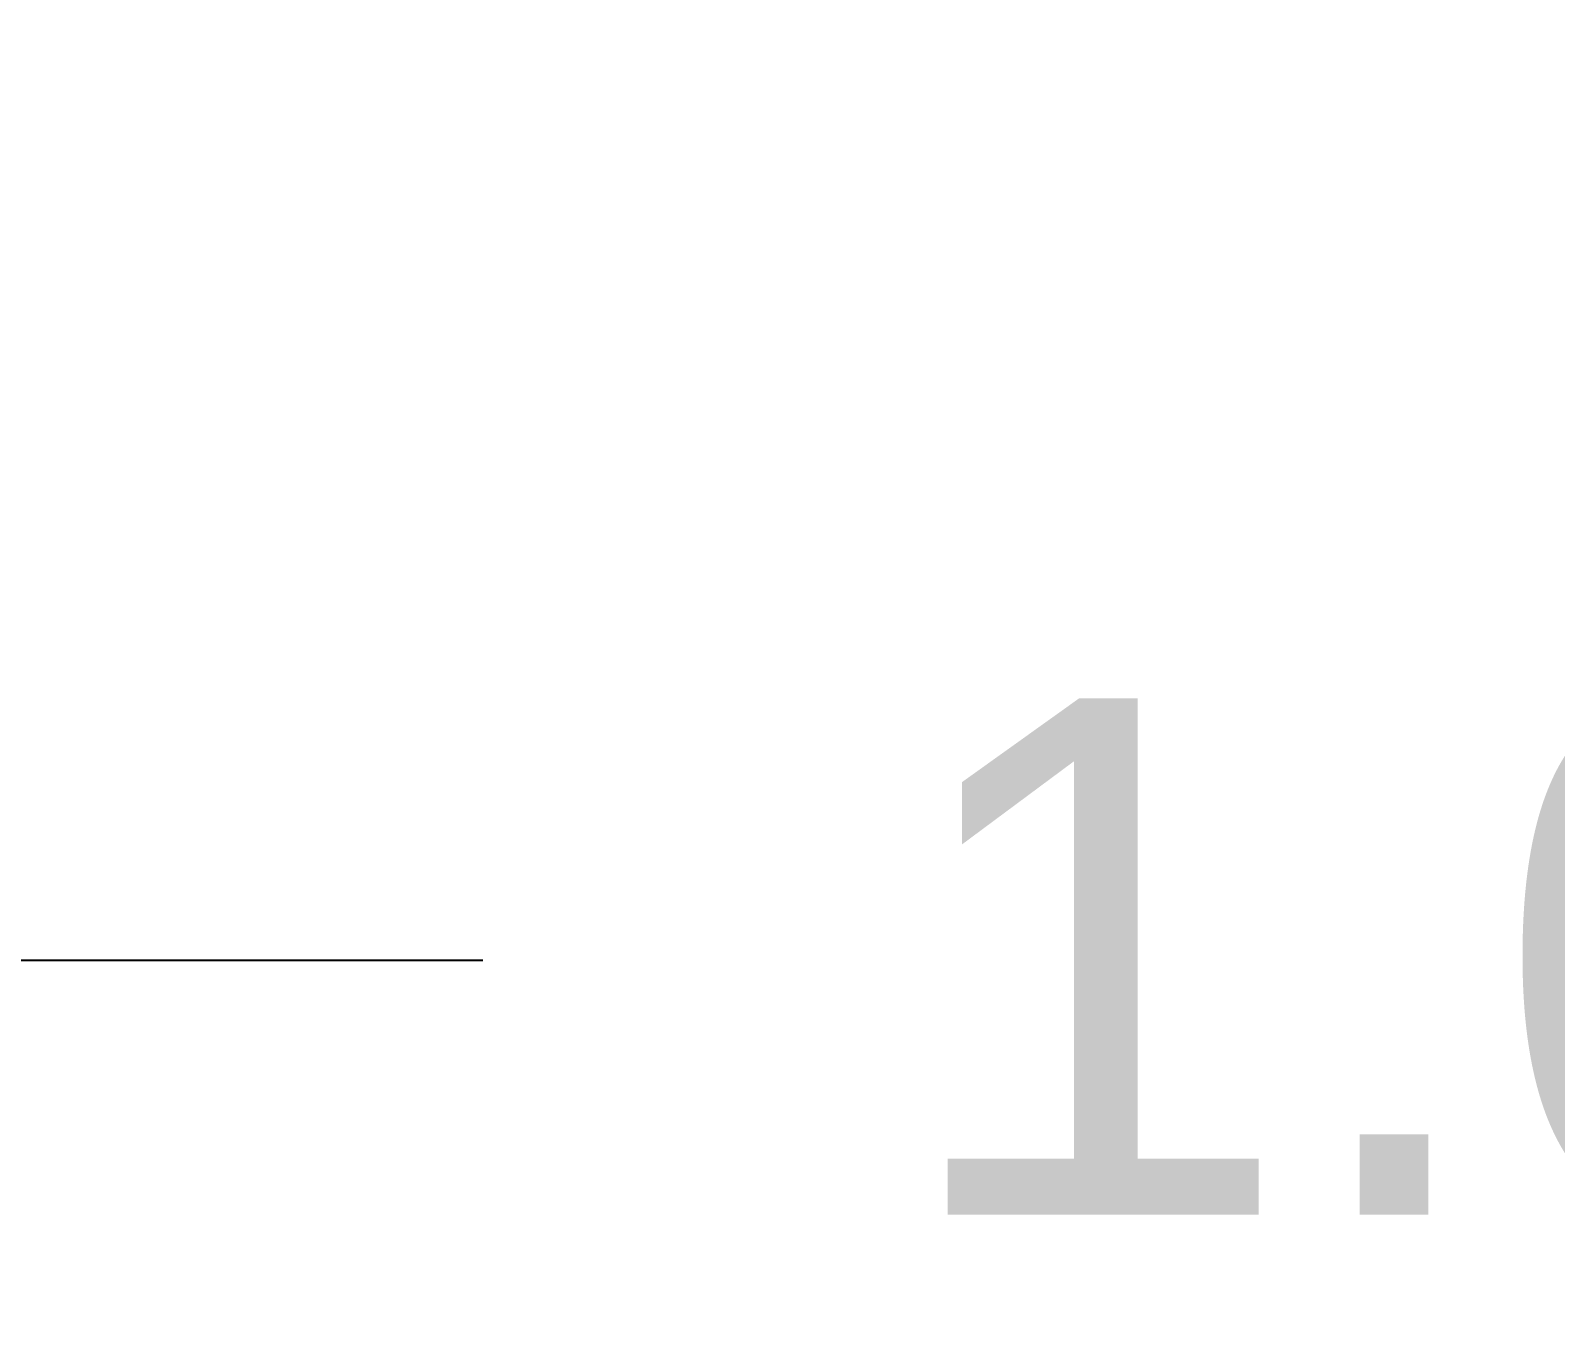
# Model space of a CAD drawing. Header units: inches. Extents: x 16.4 to 39.1, y 11.1 to 26.9.
# Drawn here: x 23.7406 to 24.0359, y 21.7478 to 21.998 of the extents above; entities that cross this region are included whole.
import ezdxf

# ---------------------------------------------------------------- set-up
doc = ezdxf.new("R2010")
doc.units = ezdxf.units.IN
doc.header["$MEASUREMENT"] = 0
doc.styles.get("Standard").update_dxf_attribs({"font": 'arial.ttf'})
doc.dimstyles.get("Standard").update_dxf_attribs({"dimtxt": 0.1, "dimasz": 0.18, "dimexe": 0.18, "dimexo": 0.0625, "dimgap": 0.09, "dimtad": 0, "dimtoh": 1, "dimdec": 4, "dimzin": 0, "dimdsep": 46, "dimtxsty": 'Standard', "dimblk": 'OBLIQUE', "dimcen": 0.09, "dimadec": 0, "dimazin": 0, "dimtfac": 1, "dimtdec": 4, "dimtofl": 0, "dimtmove": 0, "dimatfit": 3, "dimldrblk": 'OBLIQUE', "dimfxl": 1, "dimtolj": 1, "dimtzin": 0, "dimarcsym": 0})

# ---------------------------------------------------------------- blocks, each defined once
blk = doc.blocks.new('_Oblique')
at = {"color": 0, "linetype": 'ByBlock', "lineweight": -2}
blk.add_line((-0.5, -0.5), (0.5, 0.5), dxfattribs=at)
blk = doc.blocks.new('*D9')
at = {"color": 0, "lineweight": -2, "transparency": 16777216}
for p, q in [((23.57372089834188, 21.65286612623309), (23.57372089834188, 21.99798760459348)), ((24.66858138481717, 21.65286612623309), (24.66858138481717, 21.99798760459348)), ((23.57372089834188, 21.81798760459348), (23.82818388373505, 21.81798760459348)), ((24.66858138481717, 21.81798760459348), (24.41411839942399, 21.81798760459348))]:
    blk.add_line(p, q, dxfattribs=at)
at = {"layer": 'Defpoints', "color": 0, "lineweight": 9, "transparency": 16777216}
for p in [(24.66858138481717, 21.81798760459348), (23.57372089834188, 21.59036612623309), (24.66858138481717, 21.59036612623309)]:
    blk.add_point(p, dxfattribs=at)
at = {"color": 0, "lineweight": -2, "transparency": 16777216, "xscale": 0.18, "yscale": 0.18, "zscale": 0.18, "rotation": 180}
blk.add_blockref('_Oblique', (23.57372089834188, 21.81798760459348), dxfattribs=at)
at = {"color": 0, "lineweight": -2, "transparency": 16777216, "xscale": 0.18, "yscale": 0.18, "zscale": 0.18}
blk.add_blockref('_Oblique', (24.66858138481717, 21.81798760459348), dxfattribs=at)
at = {"color": 0, "lineweight": 9, "transparency": 16777216, "insert": (24.12115114157952, 21.81798760459348), "char_height": 0.1, "attachment_point": 5}
blk.add_mtext('\\A1;1.0949', dxfattribs=at)

msp = doc.modelspace()

# ---------------------------------------------------------------- dimensions: what is measured, and where the dimension line sits
at = {"color": 41, "lineweight": 9, "true_color": 0xf4ee51}
dim = msp.add_linear_dim(base=(24.66858138481717, 21.81798760459348), p1=(23.57372089834188, 21.59036612623309), p2=(24.66858138481717, 21.59036612623309), dimstyle='Standard', dxfattribs=at)
dim.commit()
dim.dimension.update_dxf_attribs({"geometry": '*D9', "text_midpoint": (24.12115114157952, 21.81798760459348)})

doc.saveas('drawing.dxf')
